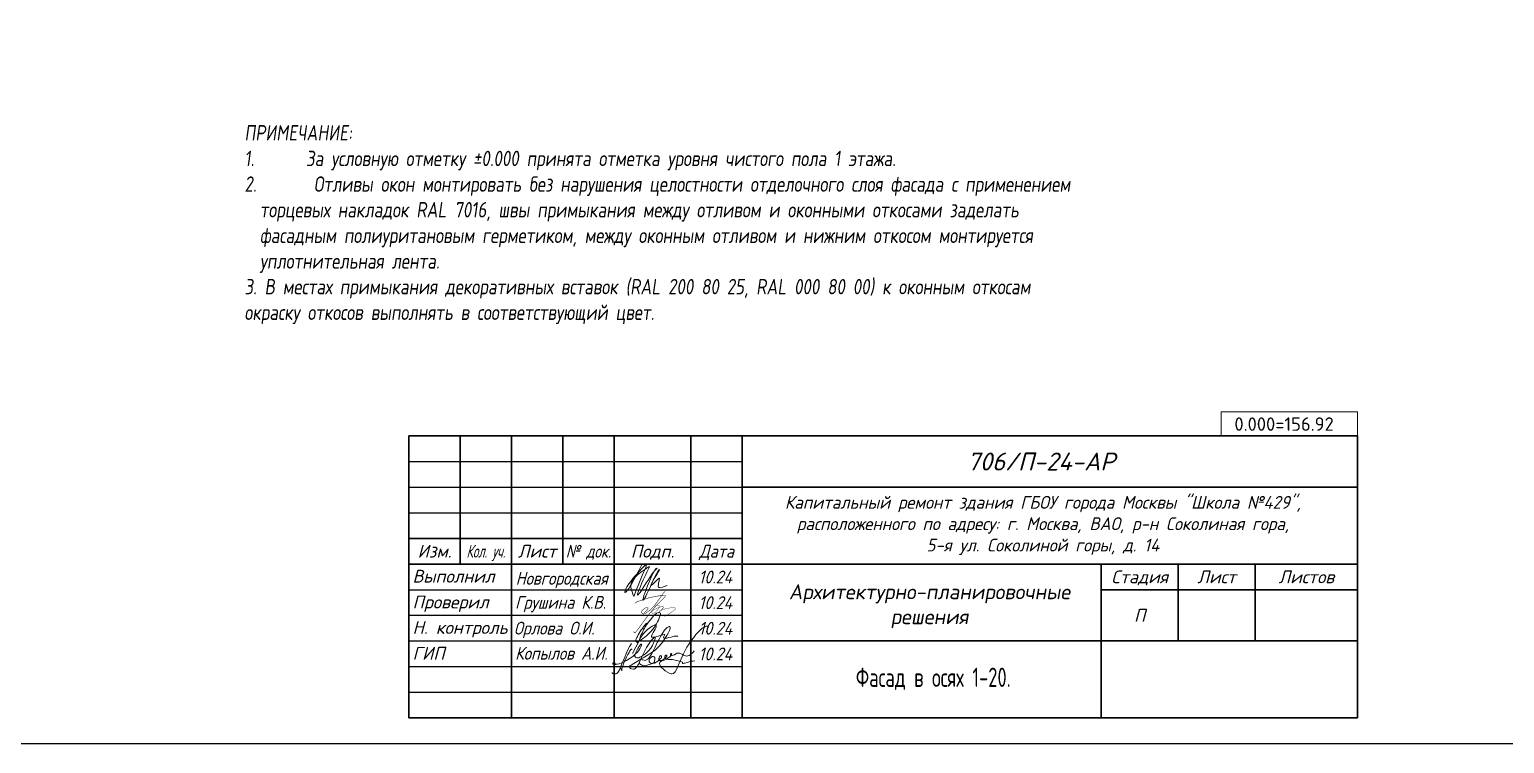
# Model space of a CAD drawing. Header units: millimetres. Extents: x -136099598 to 9192475, y 0 to 779331.
# Drawn here: x -275121 to -246360, y 242529 to 256453 of the extents above; entities that cross this region are included whole.
import ezdxf
from ezdxf.enums import TextEntityAlignment as Align

# ---------------------------------------------------------------- set-up
doc = ezdxf.new("R2010")
doc.units = ezdxf.units.MM
doc.header["$MEASUREMENT"] = 0
doc.layers.get('0').update_dxf_attribs({"color": 250, "lineweight": 9})
doc.layers.add('_RAMKA', color=7, linetype='Continuous')
doc.layers.add('PDF _0', color=7, linetype='Continuous')
for name, color, linetype, lineweight in [('_АР ТЕКСТ', 250, 'Continuous', 25), ('M_CONCRETE', 152, 'Continuous', 35), ('XREF2$0$Текст', 250, 'Continuous', 18), ('XREF2$0$Толстая линия', 250, 'Continuous', 30), ('АПР_Примечание', 250, 'Continuous', 9), ('основной', 7, 'Continuous', 18)]:
    doc.layers.add(name, color=color, linetype=linetype, lineweight=lineweight)
doc.styles.add('ISOCPEUR', font='isocpeur.ttf', dxfattribs={"width": 0.7})
doc.styles.add('PDF ISOCPEUR', font='isocpeur.ttf')
doc.styles.add('XREF2$0$GOST 2.304', font='isocpeur.ttf', dxfattribs={"oblique": 10})
doc.styles.add('Архитектурный размер', font='isocpeur.ttf', dxfattribs={"width": 0.8, "oblique": 8})

# ---------------------------------------------------------------- blocks, each defined once
blk = doc.blocks.new('15165165')
at = {"color": 185, "lineweight": 9, "true_color": 0x684db3}
for points in [[(2435.94, 1156.79), (2435.75, 1156.84), (2435.53, 1156.91), (2435.44, 1156.92), (2435.34, 1156.92), (2435.28, 1156.84), (2435.26, 1156.76), (2435.28, 1156.68), (2435.37, 1156.61), (2435.5, 1156.56), (2435.66, 1156.55), (2435.91, 1156.56), (2436.16, 1156.62), (2436.57, 1156.74), (2437.18, 1156.98), (2437.57, 1157.15), (2438.13, 1157.42), (2438.88, 1157.88), (2439.44, 1158.29), (2440.04, 1158.8), (2440.33, 1159.09), (2440.6, 1159.45), (2440.88, 1159.87), (2441.11, 1160.3), (2441.24, 1160.64), (2441.27, 1160.76), (2441.27, 1160.82), (2441.25, 1160.85), (2441.21, 1160.86), (2441.16, 1160.86), (2441.09, 1160.81), (2441.01, 1160.7), (2440.88, 1160.55), (2440.72, 1160.31), (2440.5, 1159.94), (2440.29, 1159.54), (2440.12, 1159.23), (2439.95, 1158.83), (2439.86, 1158.56), (2439.86, 1158.42), (2439.89, 1158.27), (2439.95, 1158.17), (2440.05, 1158.08), (2440.15, 1158.03), (2440.31, 1158), (2440.51, 1158.01), (2440.73, 1158.01), (2440.94, 1158.12), (2441.65, 1158.52), (2442.08, 1158.81), (2442.46, 1159.15), (2442.81, 1159.51), (2443.19, 1159.98), (2443.56, 1160.58), (2443.8, 1161.11), (2443.94, 1161.41), (2444.07, 1161.83), (2444.12, 1162.04), (2444.13, 1162.14), (2444.12, 1162.22), (2444.06, 1162.25), (2443.99, 1162.24), (2443.87, 1162.16), (2443.65, 1161.99), (2443.47, 1161.79), (2443.25, 1161.57), (2443.01, 1161.21), (2442.71, 1160.76), (2442.32, 1160.13), (2442.11, 1159.75), (2441.96, 1159.48), (2441.79, 1159.14), (2441.61, 1158.77), (2441.26, 1158.03), (2440.77, 1156.93), (2440.62, 1156.66), (2440.49, 1156.41), (2440.34, 1156.19), (2440.09, 1155.86), (2439.84, 1155.68), (2439.73, 1155.64), (2439.55, 1155.62), (2439.19, 1155.68), (2438.97, 1155.78), (2438.8, 1155.99), (2438.76, 1156.21), (2438.81, 1156.28), (2439.08, 1156.44), (2439.67, 1156.78), (2440.38, 1157.21), (2441, 1157.62), (2441.63, 1157.96), (2442.69, 1158.58), (2443.31, 1159), (2444.17, 1159.63), (2444.56, 1159.99), (2444.99, 1160.42), (2445.41, 1160.89), (2445.76, 1161.34), (2446.18, 1162.03), (2446.56, 1162.68), (2446.83, 1163.15), (2447.13, 1163.68), (2447.19, 1163.88), (2447.23, 1164.15), (2447.23, 1164.31), (2447.22, 1164.44), (2447.15, 1164.51), (2447.05, 1164.52), (2446.91, 1164.49), (2446.74, 1164.38), (2446.62, 1164.32), (2446.46, 1164.15), (2446.27, 1163.96), (2446.1, 1163.76), (2445.71, 1163.24), (2445.42, 1162.77), (2445.15, 1162.28), (2444.86, 1161.76), (2444.56, 1161.18), (2444.34, 1160.71), (2444.04, 1160.08), (2443.81, 1159.65), (2443.37, 1158.78), (2443.11, 1158.35), (2442.79, 1157.94), (2442.58, 1157.68), (2442.33, 1157.53), (2442.04, 1157.45), (2441.82, 1157.46), (2441.49, 1157.55), (2441.23, 1157.67), (2441.17, 1157.71)], [(2452.46, 1157.32), (2452.03, 1157.29), (2451.68, 1157.25), (2451.23, 1157.13), (2450.81, 1157.02), (2450.34, 1156.89), (2450.17, 1156.85), (2450, 1156.81), (2449.91, 1156.82), (2449.86, 1156.87), (2449.87, 1156.94), (2449.81, 1157.04), (2449.61, 1157.12), (2449.44, 1157.19), (2449.22, 1157.28), (2448.88, 1157.38), (2448.34, 1157.49), (2447.75, 1157.6), (2447.49, 1157.6), (2446.81, 1157.61), (2446.24, 1157.54), (2445.79, 1157.45), (2445.42, 1157.3), (2445.08, 1157.05), (2445.03, 1156.9), (2445.04, 1156.75), (2445.1, 1156.55), (2445.27, 1156.19), (2445.53, 1155.91), (2445.85, 1155.58), (2446.23, 1155.26), (2446.71, 1154.96), (2447.19, 1154.73), (2447.49, 1154.65), (2447.71, 1154.65), (2447.95, 1154.69), (2448.28, 1155.04), (2448.64, 1155.71), (2448.99, 1156.51), (2449.58, 1157.76), (2450.07, 1158.81), (2450.5, 1159.63), (2450.77, 1160.19), (2451.24, 1160.91), (2451.69, 1161.59), (2452.19, 1162.27), (2452.67, 1162.87), (2453.09, 1163.36), (2453.53, 1163.75), (2453.96, 1164.16), (2454.44, 1164.42), (2454.62, 1164.56), (2454.83, 1164.63), (2455.05, 1164.64), (2455.19, 1164.64), (2455.22, 1164.61), (2455.22, 1164.48), (2455.19, 1164.26), (2455.11, 1164.01), (2454.93, 1163.66), (2454.78, 1163.38)], [(2435.11, 1154.9), (2435.12, 1154.83), (2435.16, 1154.77), (2435.26, 1154.71), (2435.41, 1154.66), (2435.6, 1154.64), (2435.8, 1154.62), (2435.95, 1154.64), (2436.11, 1154.72), (2436.23, 1154.81), (2436.33, 1154.94), (2436.45, 1155.12), (2436.64, 1155.46), (2436.82, 1155.83), (2437.02, 1156.37), (2437.24, 1156.91), (2437.47, 1157.5), (2437.74, 1158.1), (2437.97, 1158.66), (2438.15, 1159.11), (2438.38, 1159.6), (2438.55, 1159.96), (2438.73, 1160.33), (2438.95, 1160.66), (2439.18, 1160.99)], [(2436.8, 1155.8), (2436.9, 1155.72), (2437, 1155.63), (2437.07, 1155.5), (2437.16, 1155.27), (2437.12, 1155.43), (2437.13, 1155.51), (2437.17, 1155.62), (2437.24, 1155.93), (2437.35, 1156.29), (2437.49, 1156.71), (2437.66, 1157.13), (2437.82, 1157.49), (2438.11, 1158.1), (2438.38, 1158.66), (2438.65, 1159.11), (2438.85, 1159.42), (2438.97, 1159.6), (2439.05, 1159.72), (2439.12, 1159.77), (2439.18, 1159.79), (2439.23, 1159.79), (2439.24, 1159.77), (2439.26, 1159.71), (2439.24, 1159.64)], [(2440.81, 1157.02), (2440.87, 1156.87), (2440.94, 1156.72), (2441.06, 1156.59), (2441.25, 1156.48), (2441.49, 1156.4), (2441.71, 1156.32), (2441.94, 1156.32), (2442.22, 1156.38), (2443.34, 1156.75), (2443.58, 1156.82), (2443.8, 1156.87), (2443.89, 1157.04), (2443.97, 1157.3), (2444.04, 1157.64), (2444.06, 1157.86), (2444.04, 1158.06), (2443.93, 1158.21), (2443.72, 1158.27), (2443.52, 1158.25), (2443.33, 1158.12), (2443.16, 1157.99), (2443.04, 1157.82), (2442.9, 1157.56), (2442.85, 1157.38), (2442.89, 1157.14), (2443.01, 1156.98), (2443.23, 1156.84), (2443.41, 1156.82), (2443.6, 1156.84), (2444, 1156.89), (2444.36, 1157.08), (2444.7, 1157.3), (2445.18, 1157.74), (2445.35, 1157.92), (2445.44, 1158.14), (2445.44, 1158.36), (2445.4, 1158.47), (2445.31, 1158.47), (2445.15, 1158.37), (2445.03, 1158.21), (2444.95, 1158.02), (2444.91, 1157.87), (2444.92, 1157.65), (2444.96, 1157.54), (2445.05, 1157.43), (2445.18, 1157.4), (2445.33, 1157.42), (2445.67, 1157.52), (2445.89, 1157.65), (2446.28, 1157.99), (2446.47, 1158.16), (2446.56, 1158.27), (2446.59, 1158.4), (2446.58, 1158.49), (2446.54, 1158.54), (2446.45, 1158.57), (2446.39, 1158.53), (2446.28, 1158.44), (2446.16, 1158.33), (2446.14, 1158.12), (2446.15, 1157.96), (2446.23, 1157.83), (2446.41, 1157.78), (2446.69, 1157.84), (2447.01, 1158.02), (2447.2, 1158.2), (2447.39, 1158.38), (2447.54, 1158.62), (2447.58, 1158.73), (2447.58, 1158.79), (2447.56, 1158.84), (2447.51, 1158.87), (2447.43, 1158.88), (2447.38, 1158.84), (2447.36, 1158.75), (2447.35, 1158.63), (2447.38, 1158.54), (2447.5, 1158.47), (2447.65, 1158.46), (2447.87, 1158.51), (2448.15, 1158.64), (2448.47, 1158.81), (2448.68, 1158.93), (2448.85, 1158.98), (2448.97, 1158.99), (2449.13, 1158.99), (2449.32, 1158.94), (2449.44, 1158.87), (2449.69, 1158.75), (2449.83, 1158.65), (2450.08, 1158.54), (2450.34, 1158.45), (2450.64, 1158.35), (2450.99, 1158.37), (2451.22, 1158.47), (2451.46, 1158.59), (2451.63, 1158.79), (2451.86, 1158.98), (2452.12, 1159.27), (2452.27, 1159.43)]]:
    blk.add_lwpolyline(points, dxfattribs=at)
blk = doc.blocks.new('штамп Русаковская 12к1 ТЗК')
at = {"color": 175, "lineweight": 9, "ltscale": 100, "true_color": 0x4554a5, "elevation": 0}
for points in [[(-13848, 1821), (-13859, 1846, 0.218729), (-13878, 1835, 0.05819), (-14044, 1585, 0.065535), (-14073, 1520, 0.230292), (-14073, 1487, 0.259357), (-14046, 1482), (-14012, 1502), (-13981, 1592, -0.049268), (-13853, 1834), (-13746, 1971, -0.11572), (-13633, 2055, -0.498148), (-13592, 2025, -0.103507), (-13744, 1730, -0.11068), (-14012, 1502), (-14058, 1463)], [(-13256, 1584, 0.202102), (-13271, 1594, 0.05084), (-13348, 1588, -0.069069), (-13515, 1553, -0.688019), (-13534, 1576), (-13512, 1625, 0.377898), (-13519, 1628), (-13709, 1577, -0.050884), (-13757, 1575, -0.471672), (-13772, 1593, -0.054487), (-13698, 1728, 0.102161), (-13678, 1792, 0.284053), (-13685, 1813, 0.144019), (-13706, 1813, 0.180517), (-14012, 1502), (-14137, 1253)]]:
    blk.add_lwpolyline(points, format="xyb", dxfattribs=at)
at = {"color": 175, "lineweight": 9, "ltscale": 100, "true_color": 0x4554a5}
blk.add_open_spline([(-13955, 2989, 0), (-14284, 2337, 0), (-14367, 2461, 0), (-13902, 2973, 0), (-13814, 3069, 0), (-14138, 2355, 0), (-14092, 2343, 0), (-14209, 2561, 0), (-14103, 2769, 0), (-13804, 2949, 0), (-13795, 2980, 0), (-14065, 2404, 0), (-14050, 2334, 0), (-13693, 2929, 0), (-13634, 2913, 0), (-13707, 2933, 0), (-13967, 2277, 0), (-13921, 2265, 0), (-13632, 2920, 0), (-13585, 2908, 0), (-13807, 2583, 0), (-13767, 2572, 0), (-13625, 2733, 0), (-13605, 2728, 0), (-13656, 2535, 0), (-13616, 2525, 0), (-13465, 2584, 0)], degree=3, dxfattribs=at)
at = {"layer": 'M_CONCRETE', "color": 160, "lineweight": 5, "true_color": 0x1834e7, "elevation": 0}
for points, const_width in [([(-14098, 2235), (-14054, 2262), (-14010, 2279), (-13851, 2333), (-13679, 2371), (-13529, 2393), (-13509, 2394), (-13500, 2393), (-13497, 2390), (-13496, 2384), (-13498, 2376), (-13503, 2369), (-13519, 2347), (-13681, 2186), (-13802, 2042), (-14065, 1686), (-14086, 1663), (-14094, 1661), (-14100, 1660), (-14107, 1662), (-14108, 1666), (-14110, 1680), (-14109, 1684)], 9.92), ([(-13501, 2466), (-13533, 2441), (-13599, 2345), (-13724, 2173), (-13796, 2104), (-13873, 2047), (-13886, 2037), (-13908, 2029), (-13925, 2026), (-13936, 2028), (-13946, 2030), (-13954, 2039), (-13959, 2048), (-13961, 2059), (-13962, 2071), (-13959, 2080), (-13951, 2091), (-13942, 2103), (-13924, 2118), (-13912, 2129), (-13886, 2144), (-13862, 2153), (-13851, 2154), (-13845, 2153), (-13842, 2152), (-13840, 2148), (-13838, 2143), (-13838, 2134), (-13839, 2130), (-13842, 2121), (-13847, 2115), (-13869, 2089), (-13889, 2069), (-13918, 2048)], 9.92), ([(-13704, 2176), (-13675, 2189), (-13645, 2194), (-13621, 2190), (-13616, 2180), (-13616, 2156), (-13638, 2124), (-13667, 2084), (-13696, 2059), (-13720, 2043), (-13735, 2039), (-13748, 2039), (-13758, 2045), (-13763, 2053), (-13759, 2075), (-13751, 2088), (-13728, 2101), (-13659, 2141), (-13589, 2166), (-13570, 2173), (-13551, 2177), (-13538, 2168), (-13537, 2154), (-13548, 2135), (-13571, 2112), (-13579, 2103), (-13598, 2084), (-13615, 2072), (-13620, 2075), (-13620, 2083), (-13610, 2088), (-13580, 2097), (-13545, 2113), (-13489, 2129), (-13447, 2138), (-13398, 2145), (-13361, 2147), (-13322, 2147), (-13307, 2143), (-13302, 2131), (-13306, 2118), (-13325, 2101), (-13385, 2056), (-13521, 1972)], 6.61)]:
    blk.add_lwpolyline(points, dxfattribs=dict(at, const_width=const_width))
at = {"layer": 'XREF2$0$Толстая линия', "linetype": 'Continuous', "lineweight": 30}
for p, q in [((-18500, 5500, 0), (0, 5500, 0)), ((-18500, 0, 0), (-18500, 5500, 0)), ((-17500, 5500, 0), (-17500, 3000, 0)), ((-16500, 5500, 0), (-16500, 0, 0)), ((-15500, 5500, 0), (-15500, 3000, 0)), ((-14500, 5500, 0), (-14500, 0, 0)), ((-13000, 5500, 0), (-13000, 0, 0)), ((-12000, 0, 0), (-12000, 5499, 0)), ((0, 0, 0), (0, 5500, 0)), ((-12000, 4500, 0), (0, 4500, 0)), ((-18500, 3500, 0), (-12000, 3500, 0)), ((-18500, 3000, 0), (0, 3000, 0)), ((-5000, 0, 0), (-5000, 3000, 0)), ((-5000, 3000, 0), (-5000, 0, 0)), ((-3500, 3000, 0), (-3500, 1500, 0)), ((-2000, 3000, 0), (-2000, 1500, 0)), ((-5000, 2500, 0), (0, 2500, 0)), ((-12000, 1500, 0), (0, 1500, 0)), ((-18500, 0, 0), (0, 0, 0))]:
    blk.add_line(p, q, dxfattribs=at)
at = {"layer": 'XREF2$0$Толстая линия', "linetype": 'Continuous', "lineweight": 25}
for p, q in [((-18500, 5000, 0), (-12000, 5000, 0)), ((-18500, 4500, 0), (-12000, 4500, 0)), ((-18500, 4000, 0), (-12000, 4000, 0)), ((-18500, 2500, 0), (-12000, 2500, 0)), ((-18500, 2000, 0), (-12000, 2000, 0)), ((-18500, 1500, 0), (-12000, 1500, 0)), ((-18500, 1000, 0), (-12000, 1000, 0)), ((-18500, 500, 0), (-12000, 500, 0))]:
    blk.add_line(p, q, dxfattribs=at)
at = {"color": 0, "xscale": 93.14561868612158, "yscale": 93.14561868612158, "zscale": 93.14561868612158}
blk.add_blockref('15165165', (-241357, -106690, 0), dxfattribs=at)
at = {"color": 0, "linetype": 'Continuous', "lineweight": 15, "char_height": 250, "attachment_point": 1, "style": 'XREF2$0$GOST 2.304'}
for s, width, gutter_width, insert in [('\\pxqc;{\\fISOCPEUR|b0|i1|c204|p34;\\Q0;\\W0.95;\\C256;Капитальный ремонт здания ГБОУ города Москвы "Школа №429", \\Pрасположенного по адресу: г. Москва, ВАО, р-н Соколиная гора, \\P5-я ул. Соколиной горы, д. 14}', 11025.83, 12.5, (-11650, 4328, 0)), ('\\pxqc;{\\H1.1667x;\\C256;Архитектурно-планировочные решения}', 6339.31, 25, (-11516, 2605, 0))]:
    blk.add_mtext_dynamic_manual_height_columns(s, width=width, gutter_width=gutter_width, heights=[0], dxfattribs=dict(at, insert=insert))
at = {"layer": 'XREF2$0$Текст', "style": 'XREF2$0$GOST 2.304', "oblique": 15}
for s, height, p in [('706/П-24-АР', 350, (-6173, 4999, 0)), ('Изм.', 250, (-18000, 3250, 0)), ('Лист', 250, (-16000, 3250, 0)), ('Подп.', 250, (-13750, 3250, 0)), ('Стадия', 250, (-4250, 2750, 0)), ('Лист', 250, (-2750, 2750, 0)), ('Листов', 250, (-1000, 2750, 0)), ('П', 250, (-4250, 2000, 0))]:
    blk.add_text(s, height=height, dxfattribs=at).set_placement(p, align=Align.MIDDLE_CENTER)
for s, width, p in [('Кол. уч.', 0.65, (-17000, 3250, 0)), ('№ док.', 0.8, (-15000, 3250, 0)), ('Дата', 0.9, (-12500, 3250, 0)), ('10.24', 0.9, (-12524, 2747, 0)), ('10.24', 0.9, (-12524, 2247, 0)), ('10.24', 0.9, (-12524, 1747, 0)), ('10.24', 0.9, (-12524, 1247, 0))]:
    blk.add_text(s, height=250, dxfattribs=dict(at, width=width)).set_placement(p, align=Align.MIDDLE_CENTER)
for s, p in [('Выполнил', (-18429, 2637, 0)), ('Проверил', (-18429, 2134, 0)), ('Н. контроль', (-18429, 1637, 0)), ('ГИП', (-18429, 1134, 0))]:
    blk.add_text(s, height=250, dxfattribs=at).set_placement(p)
at = {"layer": 'XREF2$0$Текст', "style": 'XREF2$0$GOST 2.304', "oblique": 15, "width": 0.876558}
for s, p in [('Новгородская', (-16418, 2596, 0)), ('Грушина К.В.', (-16430, 2127, 0)), ('Орлова О.И.', (-16452, 1625, 0)), ('Копылов А.И.', (-16429, 1134, 0))]:
    blk.add_text(s, height=250, dxfattribs=at).set_placement(p)

msp = doc.modelspace()

# ---------------------------------------------------------------- linework, layer by layer
at = {"layer": '_RAMKA', "ltscale": 100}
msp.add_lwpolyline([(-245672.6, 242529), (-245672.6, 326529), (-366572.1, 326529), (-366572.1, 242529)], close=True, dxfattribs=at)
at = {"layer": 'PDF _0', "lineweight": 0}
msp.add_lwpolyline([(-251883, 248529), (-249223.5, 248529), (-249223.5, 248996.2), (-251883, 248996.2)], close=True, dxfattribs=at)

# ---------------------------------------------------------------- block references
at = {"layer": 'основной', "color": 6, "ltscale": 100}
msp.add_blockref('штамп Русаковская 12к1 ТЗК', (-249223.5, 243029, 0), dxfattribs=at)

# ---------------------------------------------------------------- texts
at = {"layer": '_АР ТЕКСТ', "color": 18, "lineweight": 13, "true_color": 0x000000, "insert": (-257499, 243790.3), "char_height": 375, "width": 10500, "attachment_point": 5, "line_spacing_factor": 0.8, "style": 'ISOCPEUR'}
msp.add_mtext('\\pxsm1,qc;{\\C0;Фасад в осях 1-20.}', dxfattribs=at)
at = {"layer": 'PDF _0', "color": 18, "lineweight": 0, "true_color": 0x000000, "insert": (-249689.2, 248627.1, -1.1), "char_height": 262.493, "attachment_point": 9, "style": 'PDF ISOCPEUR'}
msp.add_mtext('0.000=156.92', dxfattribs=at)
at = {"layer": 'АПР_Примечание', "color": 7, "lineweight": -2, "insert": (-270928.6, 254589.2), "char_height": 300, "attachment_point": 1, "style": 'Архитектурный размер'}
msp.add_mtext_dynamic_manual_height_columns('ПРИМЕЧАНИЕ:\\P\\pxi-1,l1;1.^IЗа условную отметку ±0.000 принята отметка уровня чистого пола 1 этажа. \\P2.^I Отливы окон монтировать без нарушения целостности отделочного слоя фасада с применением торцевых накладок RAL 7016, швы примыкания между отливом и оконными откосами заделать фасадным полиуритановым герметиком, между оконным отливом и нижним откосом монтируется уплотнительная лента. \\P3. В местах примыкания декоративных вставок (RAL 200 80 25, RAL 000 80 00) к оконным откосам\\Pокраску откосов выполнять в соответствующий цвет.', width=16442.578, gutter_width=0, heights=[7918.8], dxfattribs=at)

doc.saveas('drawing.dxf')
